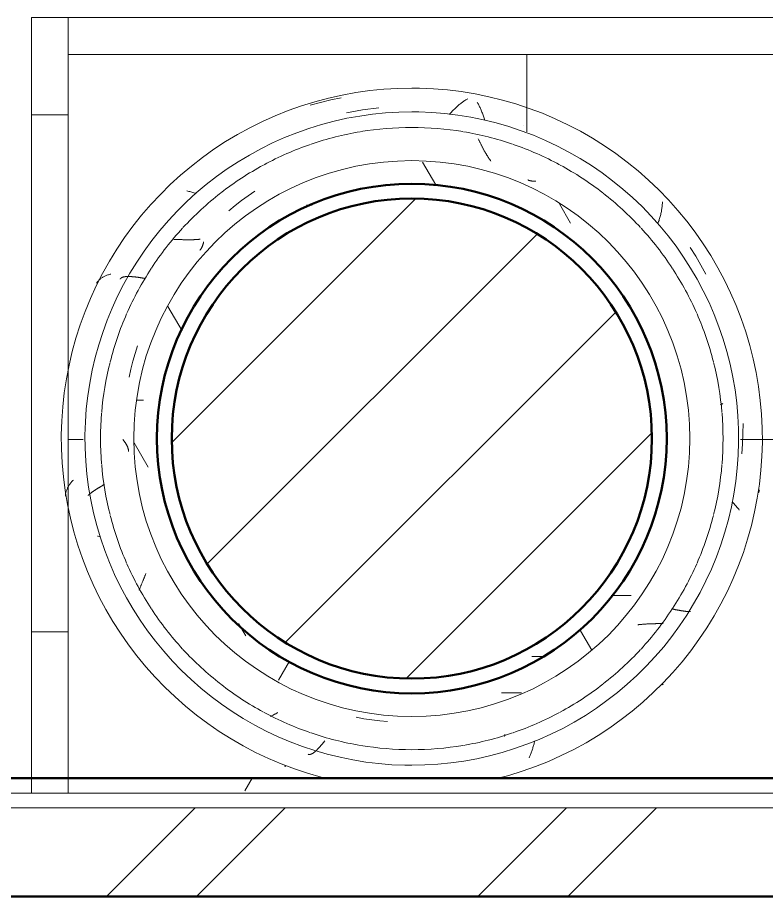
# Model space of a CAD drawing. Header units: millimetres. Extents: x -9358 to 257996, y -67499 to 9117.
# Drawn here: x 34661 to 35675, y 82 to 1272 of the extents above; entities that cross this region are included whole.
import ezdxf

# ---------------------------------------------------------------- set-up
doc = ezdxf.new("R2010")
doc.units = ezdxf.units.MM
doc.header["$LTSCALE"] = 1000
for name, color, linetype, lineweight in [('A-COL-RFC', 8, 'Continuous', 18), ('A-COL-RFC-1', 8, 'Continuous', 9), ('A-COL-RFC-2', 8, 'Continuous', 50), ('A-WAL-CLD', 8, 'Continuous', 9), ('A-WAL-CMU', 8, 'Continuous', 50), ('A-WAL-LOW-20', 8, 'Continuous', 18), ('A-WAL-PAT-1', 8, 'Continuous', 9)]:
    doc.layers.add(name, color=color, linetype=linetype, lineweight=lineweight)
pattern_1 = [(0, (0, 0), (812.8, 203.2), [33.528, -576.072, 33.528, -576.072, -3251.2]), (0, (0, 0), (812.8, 203.2), [-1219.2, 33.528, -1185.672, 33.528, -576.072, -1422.4]), (0, (0, 0), (812.8, 203.2), [-3048, 33.528, -372.872, 33.528, -982.472]), (120, (304.8, 101.6), (-582.3764, 602.3054), [33.528, -576.072, 33.528, -576.072, -3251.2]), (120, (304.8, 101.6), (-582.3764, 602.3054), [-1219.2, 33.528, -1185.672, 33.528, -576.072, -1422.4]), (120, (304.8, 101.6), (-582.3764, 602.3054), [-3048, 33.528, -372.872, 33.528, -982.472]), (240, (406.4, 508), (-230.4236, -805.5054), [33.528, -576.072, 33.528, -576.072, -3251.2]), (240, (406.4, 508), (-230.4236, -805.5054), [-1219.2, 33.528, -1185.672, 33.528, -576.072, -1422.4]), (240, (406.4, 508), (-230.4236, -805.5054), [-3048, 33.528, -372.872, 33.528, -982.472])]

# ---------------------------------------------------------------- blocks, each defined once
blk = doc.blocks.new('Concrete-Round-Column - 650-V44-01-Ground Floor Furniture Plan')
at = {"layer": 'A-COL-RFC-1'}
h = blk.add_hatch(dxfattribs=at)
h.set_pattern_fill('FP_85', color=256, style=0, pattern_type=2)
h.set_pattern_definition([(45, (-35195, -850), (-106.066, 106.066), [])])
h.paths.add_polyline_path([(0, -325), (63.4, -318.8), (124.4, -300.3), (180.6, -270.2), (229.8, -229.8), (270.2, -180.6), (301.6, -120.1), (318.8, -63.4), (325, 0), (318.8, 63.4), (300.3, 124.4), (270.2, 180.6), (229.8, 229.8), (180.6, 270.2), (124.4, 300.3), (63.4, 318.8), (0, 325), (-63.4, 318.8), (-124.4, 300.3), (-180.6, 270.2), (-229.8, 229.8), (-270.2, 180.6), (-300.3, 124.4), (-319, 60.6), (-325, 0), (-318.8, -63.4), (-300.3, -124.4), (-270.2, -180.6), (-229.8, -229.8), (-180.6, -270.2), (-122.7, -300.8), (-63.4, -318.8), (-37.8, -321.3)], flags=0)
at = {"layer": 'A-COL-RFC-2'}
for start, end in [(360, 180), (180, 360)]:
    blk.add_arc((0, 0), 325, start, end, dxfattribs=at)
blk = doc.blocks.new('Walls 158 - Walls 13-1778402-01-Ground Floor Furniture Plan')
at = {"layer": 'A-WAL-PAT-1'}
h = blk.add_hatch(dxfattribs=at)
h.set_pattern_fill('FP_133', color=256, style=0, pattern_type=2)
h.set_pattern_definition([(90, (34450, 700), (-900, 6e-14), [700, -700]), (90, (34000, 0), (-1800, 1e-13), [700, -700]), (0, (34000, 0), (0, 700), [])])
h.paths.add_polyline_path([(34730, 370), (36620, 370), (36620, 1370), (34730, 1370), (34730, 589)], flags=0)
h.paths.add_polyline_path([(35230.1, 406.5), (35158.3, 406.5), (35085.8, 418.6), (35012.6, 444.5), (34951.6, 477.5), (34892.4, 523.9), (34843.8, 576.7), (34803.6, 638.2), (34774.1, 705.5), (34756.1, 776.8), (34750, 850), (34756.1, 923.2), (34775.8, 998.3), (34803.6, 1061.8), (34846.7, 1126.4), (34893.6, 1177.4), (34956.2, 1225), (35016.2, 1257.5), (35090.7, 1282.2), (35159.9, 1293.5), (35231.7, 1293.5), (35304.2, 1281.4), (35373.8, 1257.5), (35438.4, 1222.5), (35498.6, 1175), (35546.2, 1123.3), (35586.4, 1061.8), (35615.9, 994.5), (35633.9, 923.2), (35640, 850), (35632.9, 772.7), (35614.2, 701.7), (35586.4, 638.2), (35546.2, 576.7), (35495.1, 521.6), (35436, 476.2), (35373.8, 442.5), (35299.3, 417.8), (35231.7, 406.5)], flags=0)
h.paths.add_polyline_path([(36178, 406.5), (36118.3, 406.5), (36045.8, 418.6), (35976.2, 442.5), (35911.6, 477.5), (35853.6, 522.6), (35802.6, 578.5), (35763.6, 638.2), (35734.1, 705.5), (35716.1, 776.8), (35710, 850), (35716.1, 923.2), (35735.8, 998.3), (35765.9, 1065.3), (35803.8, 1123.3), (35854.7, 1178.3), (35914, 1223.8), (35976.2, 1257.5), (36050.7, 1282.2), (36119.9, 1293.5), (36191.7, 1293.5), (36264.2, 1281.4), (36333.8, 1257.5), (36402.5, 1219.3), (36458.8, 1174.8), (36506.2, 1123.3), (36546.4, 1061.8), (36575.9, 994.5), (36593.9, 923.2), (36600, 850), (36593.9, 776.8), (36574.2, 701.7), (36546.4, 638.2), (36506.2, 576.7), (36456.4, 522.6), (36396, 476.2), (36333.8, 442.5), (36259.3, 417.8), (36190.1, 406.5)], flags=0)
at = {"layer": 'A-WAL-LOW-20'}
for p, q in [((36620, 1370), (34730, 1370)), ((34730, 1370), (34730, 370))]:
    blk.add_line(p, q, dxfattribs=at)
blk = doc.blocks.new('Walls 163 - Walls 6-1778425-01-Ground Floor Furniture Plan')
at = {"layer": 'A-WAL-PAT-1'}
h = blk.add_hatch(dxfattribs=at)
h.set_pattern_fill('FP_134', color=256, style=0, pattern_type=2)
h.set_pattern_definition([(270, (34280, 439.6), (900, 6e-14), [700, -700]), (270, (34730, 1139.6), (1800, 1e-13), [700, -700]), (180, (34730, 1139.6), (9e-14, -700), [])])
h.paths.add_polyline_path([(34680, 370), (34730, 370), (34730, 1420), (34680, 1420), (34680, 725.9)], flags=0)
at = {"layer": 'A-WAL-LOW-20'}
for p, q in [((34680, 370), (34680, 1420)), ((34680, 1420), (34730, 1420)), ((34730, 1420), (34730, 370))]:
    blk.add_line(p, q, dxfattribs=at)
blk = doc.blocks.new('Walls 164 - Walls 6-1778442-01-Ground Floor Furniture Plan')
at = {"layer": 'A-WAL-PAT-1'}
h = blk.add_hatch(dxfattribs=at)
h.set_pattern_fill('FP_135', color=256, style=0, pattern_type=2)
h.set_pattern_definition([(270, (35494.6, 670), (900, 6e-14), [700, -700]), (270, (35944.6, 1370), (1800, 1e-13), [700, -700]), (180, (35944.6, 1370), (-9e-14, -700), [])])
h.paths.add_polyline_path([(35517.2, 1370), (36670, 1370), (36670, 1420), (34730, 1420), (34730, 1370), (35029.3, 1370)], flags=0)
at = {"layer": 'A-WAL-LOW-20'}
for p, q in [((34730, 1420), (36670, 1420)), ((36670, 1370), (34730, 1370))]:
    blk.add_line(p, q, dxfattribs=at)
blk = doc.blocks.new('FP_132-01-Ground Floor Furniture Plan')
at = {"layer": 'A-WAL-PAT-1'}
for p, q in [((48940, 1480.7), (48940.3, 1480)), ((48940.3, 1480), (48940.7, 1479.2)), ((48940.7, 1479.2), (48941, 1478.5)), ((48941, 1478.5), (48941.4, 1477.8)), ((48941.4, 1477.8), (48941.8, 1477.1)), ((48941.8, 1477.1), (48942.1, 1476.4)), ((48942.1, 1476.4), (48942.5, 1475.7)), ((48942.5, 1475.7), (48942.8, 1474.9)), ((48942.8, 1474.9), (48943.2, 1474.2)), ((48943.2, 1474.2), (48943.5, 1473.5)), ((48943.5, 1473.5), (48943.9, 1472.8)), ((48943.9, 1472.8), (48944.2, 1472.2)), ((48944.2, 1472.2), (48944.6, 1471.5)), ((48944.6, 1471.5), (48944.9, 1470.8)), ((48944.9, 1470.8), (48945.3, 1470.1)), ((48945.3, 1470.1), (48945.6, 1469.4)), ((48945.6, 1469.4), (48946, 1468.8)), ((48946, 1468.8), (48946.3, 1468.1)), ((48946.3, 1468.1), (48946.7, 1467.4)), ((48946.7, 1467.4), (48947, 1466.8)), ((48947, 1466.8), (48947.4, 1466.1)), ((48947.4, 1466.1), (48947.7, 1465.5)), ((48947.7, 1465.5), (48948.1, 1464.8)), ((48948.1, 1464.8), (48948.4, 1464.2)), ((48948.4, 1464.2), (48948.8, 1463.6)), ((48948.8, 1463.6), (48949.1, 1462.9)), ((48949.1, 1462.9), (48949.5, 1462.3)), ((48949.5, 1462.3), (48949.8, 1461.7)), ((48949.8, 1461.7), (48950.2, 1461.1)), ((48950.2, 1461.1), (48950.5, 1460.5)), ((48950.5, 1460.5), (48950.9, 1459.9)), ((48950.9, 1459.9), (48951.2, 1459.3)), ((48951.2, 1459.3), (48951.6, 1458.7)), ((48951.6, 1458.7), (48952, 1458.2)), ((48952, 1458.2), (48952.3, 1457.6)), ((48952.3, 1457.6), (48952.7, 1457)), ((48952.7, 1457), (48953, 1456.5)), ((48953, 1456.5), (48953.4, 1455.9)), ((48953.4, 1455.9), (48953.7, 1455.4)), ((48953.7, 1455.4), (48954.1, 1454.8)), ((48954.1, 1454.8), (48954.4, 1454.3)), ((48954.4, 1454.3), (48954.8, 1453.8)), ((48954.8, 1453.8), (48955.2, 1453.3)), ((48955.2, 1453.3), (48955.5, 1452.8)), ((48955.5, 1452.8), (48955.9, 1452.3)), ((48955.9, 1452.3), (48956.2, 1451.8)), ((48956.2, 1451.8), (48956.6, 1451.3)), ((48956.6, 1451.3), (48957, 1450.8)), ((49006.9, 1425.2), (49007.3, 1425.1)), ((49007.3, 1425.1), (49007.7, 1424.9)), ((49007.7, 1424.9), (49008.1, 1424.7)), ((49008.1, 1424.7), (49008.5, 1424.6)), ((49008.5, 1424.6), (49009, 1424.5)), ((49009, 1424.5), (49009.4, 1424.3)), ((49009.4, 1424.3), (49009.9, 1424.2)), ((49009.9, 1424.2), (49010.3, 1424.1)), ((49010.3, 1424.1), (49010.8, 1424)), ((49010.8, 1424), (49011.2, 1423.9)), ((49011.2, 1423.9), (49011.7, 1423.9)), ((49011.7, 1423.9), (49012.2, 1423.8)), ((49012.2, 1423.8), (49012.6, 1423.7)), ((49012.6, 1423.7), (49013.1, 1423.7)), ((49013.1, 1423.7), (49013.6, 1423.7)), ((49013.6, 1423.7), (49014.1, 1423.6)), ((49014.1, 1423.6), (49014.6, 1423.6)), ((49014.6, 1423.6), (49015.1, 1423.6)), ((49015.1, 1423.6), (49015.6, 1423.6)), ((49015.6, 1423.6), (49016.1, 1423.6)), ((49016.1, 1423.6), (49016.6, 1423.7)), ((49016.6, 1423.7), (49017.2, 1423.7)), ((49017.2, 1423.7), (49017.7, 1423.7)), ((49156.7, 822.9), (49156, 822.9)), ((49157.3, 823), (49156.7, 822.9)), ((49158, 823.1), (49157.3, 823)), ((49158.7, 823.2), (49158, 823.1)), ((49159.4, 823.2), (49158.7, 823.2)), ((49160.1, 823.3), (49159.4, 823.2)), ((49160.8, 823.4), (49160.1, 823.3)), ((49161.5, 823.4), (49160.8, 823.4)), ((49162.2, 823.5), (49161.5, 823.4)), ((49162.9, 823.5), (49162.2, 823.5)), ((49163.6, 823.6), (49162.9, 823.5)), ((49164.3, 823.6), (49163.6, 823.6)), ((49165.1, 823.7), (49164.3, 823.6)), ((49165.8, 823.7), (49165.1, 823.7)), ((49166.5, 823.8), (49165.8, 823.7)), ((49167.3, 823.8), (49166.5, 823.8)), ((49168, 823.9), (49167.3, 823.8)), ((49168.8, 823.9), (49168, 823.9)), ((49169.5, 823.9), (49168.8, 823.9)), ((49170.3, 824), (49169.5, 823.9)), ((49171, 824), (49170.3, 824)), ((49171.8, 824), (49171, 824)), ((49172.6, 824.1), (49171.8, 824)), ((49173.3, 824.1), (49172.6, 824.1)), ((49174.1, 824.1), (49173.3, 824.1)), ((49174.9, 824.2), (49174.1, 824.1)), ((49175.7, 824.2), (49174.9, 824.2)), ((49176.5, 824.2), (49175.7, 824.2)), ((49177.3, 824.3), (49176.5, 824.2)), ((49178.1, 824.3), (49177.3, 824.3)), ((49178.9, 824.3), (49178.1, 824.3)), ((49179.7, 824.3), (49178.9, 824.3)), ((49180.5, 824.4), (49179.7, 824.3)), ((49181.3, 824.4), (49180.5, 824.4)), ((49182.1, 824.4), (49181.3, 824.4)), ((49182.9, 824.4), (49182.1, 824.4)), ((49183.7, 824.5), (49182.9, 824.4)), ((49184.5, 824.5), (49183.7, 824.5)), ((49185.3, 824.5), (49184.5, 824.5)), ((49186.2, 824.6), (49185.3, 824.5)), ((49187, 824.6), (49186.2, 824.6)), ((49187.8, 824.6), (49187, 824.6)), ((49188.6, 824.6), (49187.8, 824.6)), ((49189.5, 824.7), (49188.6, 824.6)), ((49190.3, 824.7), (49189.5, 824.7)), ((48975.7, 672.3), (48975.5, 671.6)), ((48975.9, 673), (48975.7, 672.3)), ((48976.1, 673.7), (48975.9, 673)), ((48976.3, 674.4), (48976.1, 673.7))]:
    blk.add_line(p, q, dxfattribs=at)
blk = doc.blocks.new('FP_133-01-Ground Floor Furniture Plan')
at = {"layer": 'A-WAL-LOW-20', "flags": 128}
blk.add_lwpolyline([(48850, 1549.5), (48831, 1549.2), (48812.1, 1548), (48793.2, 1546.1), (48774.4, 1543.5), (48755.7, 1540.1), (48737.2, 1535.9), (48718.9, 1531.1), (48700.7, 1525.5), (48682.8, 1519.1), (48665.2, 1512.1), (48647.9, 1504.3), (48630.9, 1495.9), (48614.2, 1486.8), (48597.9, 1477.1), (48582, 1466.7), (48566.6, 1455.6), (48551.6, 1444), (48537.1, 1431.8), (48523.1, 1419), (48509.6, 1405.6), (48496.6, 1391.7), (48484.2, 1377.4), (48472.4, 1362.5), (48461.3, 1347.2), (48450.7, 1331.4), (48440.7, 1315.2), (48431.5, 1298.7), (48422.9, 1281.8), (48414.9, 1264.5), (48407.7, 1247), (48401.2, 1229.1), (48395.4, 1211.1), (48390.3, 1192.8), (48386, 1174.3), (48382.4, 1155.7), (48379.5, 1136.9), (48377.4, 1118), (48376.1, 1099.1), (48375.5, 1080.1), (48375.7, 1061.1), (48376.6, 1042.2), (48378.3, 1023.3), (48380.7, 1004.5), (48383.9, 985.7), (48387.9, 967.2), (48392.5, 948.8), (48398, 930.6), (48404.1, 912.6), (48410.9, 894.9), (48418.5, 877.5), (48426.7, 860.4), (48435.7, 843.7), (48445.2, 827.3), (48455.5, 811.3), (48466.3, 795.7), (48477.8, 780.6), (48489.9, 766), (48502.5, 751.8), (48515.7, 738.2), (48529.5, 725.1), (48543.7, 712.5), (48558.4, 700.6), (48573.7, 689.2), (48589.3, 678.5), (48605.4, 668.4), (48621.8, 658.9), (48638.6, 650.1), (48655.8, 642), (48673.3, 634.6), (48691, 627.9), (48709, 621.9), (48727.3, 616.6), (48733.8, 615)], dxfattribs=at)
at = {"layer": 'A-WAL-PAT-1'}
for p, q in [((48754.4, 1536.4), (48740.2, 1533.5)), ((48726.2, 1530.1), (48712.3, 1526.3)), ((48740.2, 1533.5), (48726.2, 1530.1)), ((48545.4, 1410.4), (48546.7, 1410.1)), ((48546.7, 1410.1), (48548.1, 1409.7)), ((48548.1, 1409.7), (48549.5, 1409.3)), ((48549.5, 1409.3), (48550.9, 1408.9)), ((48550.9, 1408.9), (48552.3, 1408.5)), ((48552.3, 1408.5), (48553.7, 1408.1)), ((48553.7, 1408.1), (48555.1, 1407.6)), ((48555.1, 1407.6), (48556.6, 1407.1)), ((48556.6, 1407.1), (48558, 1406.6)), ((48439.3, 1296.9), (48440.4, 1297.2)), ((48440.4, 1297.2), (48441.5, 1297.5)), ((48441.5, 1297.5), (48442.6, 1297.8)), ((48423.3, 1285.3), (48423.7, 1286)), ((48423.7, 1286), (48424.2, 1286.7)), ((48424.2, 1286.7), (48424.7, 1287.4)), ((48424.7, 1287.4), (48425.2, 1288)), ((48425.2, 1288), (48425.7, 1288.6)), ((48425.7, 1288.6), (48426.3, 1289.3)), ((48426.3, 1289.3), (48426.9, 1289.9)), ((48426.9, 1289.9), (48427.5, 1290.5)), ((48427.5, 1290.5), (48428.1, 1291)), ((48428.1, 1291), (48428.8, 1291.6)), ((48428.8, 1291.6), (48429.6, 1292.1)), ((48429.6, 1292.1), (48430.3, 1292.6)), ((48430.3, 1292.6), (48431.1, 1293.1)), ((48431.1, 1293.1), (48431.9, 1293.6)), ((48431.9, 1293.6), (48432.7, 1294.1)), ((48432.7, 1294.1), (48433.6, 1294.5)), ((48433.6, 1294.5), (48434.5, 1295)), ((48434.5, 1295), (48435.4, 1295.4)), ((48435.4, 1295.4), (48436.3, 1295.8)), ((48436.3, 1295.8), (48437.3, 1296.1)), ((48437.3, 1296.1), (48438.3, 1296.5)), ((48438.3, 1296.5), (48439.3, 1296.9)), ((48385.6, 1010.9), (48386.2, 1011.8)), ((48386.2, 1011.8), (48386.8, 1012.6)), ((48386.8, 1012.6), (48387.4, 1013.5)), ((48387.4, 1013.5), (48388.1, 1014.4)), ((48388.1, 1014.4), (48388.8, 1015.3)), ((48388.8, 1015.3), (48389.5, 1016.2)), ((48389.5, 1016.2), (48390.3, 1017.1)), ((48390.3, 1017.1), (48391, 1018)), ((48391, 1018), (48391.9, 1018.8)), ((48381.1, 998.9), (48381.2, 999.7)), ((48381.2, 999.7), (48381.4, 1000.5)), ((48381.4, 1000.5), (48381.5, 1001.4)), ((48381.5, 1001.4), (48381.7, 1002.2)), ((48381.7, 1002.2), (48382, 1003.1)), ((48382, 1003.1), (48382.2, 1003.9)), ((48382.2, 1003.9), (48382.5, 1004.8)), ((48382.5, 1004.8), (48382.9, 1005.6)), ((48382.9, 1005.6), (48383.3, 1006.5)), ((48383.3, 1006.5), (48383.7, 1007.4)), ((48383.7, 1007.4), (48384.1, 1008.2)), ((48384.1, 1008.2), (48384.6, 1009.1)), ((48384.6, 1009.1), (48385.1, 1010)), ((48385.1, 1010), (48385.6, 1010.9)), ((48381, 997.2), (48381.1, 998)), ((48381.1, 998), (48381.1, 998.9)), ((48425.6, 942.6), (48424.4, 943)), ((48426.8, 942.2), (48425.6, 942.6)), ((48428.1, 941.8), (48426.8, 942.2)), ((48678.6, 631.3), (48677.7, 631.6)), ((48679.4, 631), (48678.6, 631.3))]:
    blk.add_line(p, q, dxfattribs=at)
blk = doc.blocks.new('FP_134-01-Ground Floor Furniture Plan')
at = {"layer": 'A-WAL-LOW-20', "flags": 128}
blk.add_lwpolyline([(48966.4, 615), (48981.1, 618.9), (48999.3, 624.5), (49017.2, 630.9), (49034.8, 637.9), (49052.1, 645.7), (49069.1, 654.1), (49085.8, 663.2), (49102.1, 672.9), (49117.9, 683.3), (49133.4, 694.4), (49148.4, 706), (49162.9, 718.2), (49176.9, 731), (49190.4, 744.4), (49203.4, 758.3), (49215.8, 772.6), (49227.6, 787.5), (49238.7, 802.8), (49249.3, 818.6), (49259.3, 834.8), (49268.5, 851.3), (49277.1, 868.2), (49285.1, 885.5), (49292.3, 903), (49298.8, 920.9), (49304.6, 938.9), (49309.7, 957.2), (49314, 975.7), (49317.6, 994.3), (49320.5, 1013.1), (49322.6, 1032), (49323.9, 1050.9), (49324.5, 1069.9), (49324.3, 1088.9), (49323.4, 1107.8), (49321.7, 1126.7), (49319.3, 1145.5), (49316.1, 1164.3), (49312.1, 1182.8), (49307.5, 1201.2), (49302, 1219.4), (49295.9, 1237.4), (49289.1, 1255.1), (49281.5, 1272.5), (49273.3, 1289.6), (49264.3, 1306.3), (49254.8, 1322.7), (49244.5, 1338.7), (49233.7, 1354.3), (49222.2, 1369.4), (49210.1, 1384), (49197.5, 1398.2), (49184.3, 1411.8), (49170.5, 1424.9), (49156.3, 1437.5), (49141.5, 1449.4), (49126.3, 1460.8), (49110.7, 1471.5), (49094.6, 1481.6), (49078.2, 1491.1), (49061.4, 1499.9), (49044.2, 1508), (49026.7, 1515.4), (49009, 1522.1), (48991, 1528.1), (48972.7, 1533.4), (48954.3, 1537.9), (48935.7, 1541.7), (48917, 1544.8), (48898.1, 1547.1), (48879.2, 1548.6), (48860.2, 1549.4), (48850, 1549.5)], dxfattribs=at)
at = {"layer": 'A-WAL-PAT-1'}
for p, q in [((48924.8, 1534.7), (48925.7, 1535.2)), ((48909.5, 1522.9), (48910.4, 1523.8)), ((48910.4, 1523.8), (48911.4, 1524.6)), ((48911.4, 1524.6), (48912.4, 1525.5)), ((48912.4, 1525.5), (48913.3, 1526.3)), ((48913.3, 1526.3), (48914.3, 1527.2)), ((48914.3, 1527.2), (48915.2, 1527.9)), ((48915.2, 1527.9), (48916.2, 1528.7)), ((48916.2, 1528.7), (48917.1, 1529.5)), ((48917.1, 1529.5), (48918.1, 1530.2)), ((48918.1, 1530.2), (48919.1, 1530.9)), ((48919.1, 1530.9), (48920, 1531.6)), ((48920, 1531.6), (48921, 1532.3)), ((48921, 1532.3), (48921.9, 1532.9)), ((48921.9, 1532.9), (48922.9, 1533.5)), ((48922.9, 1533.5), (48923.8, 1534.1)), ((48923.8, 1534.1), (48924.8, 1534.7)), ((48938.3, 1530.7), (48938.9, 1529.7)), ((48938.9, 1529.7), (48939.5, 1528.7)), ((48939.5, 1528.7), (48940.1, 1527.6)), ((48940.1, 1527.6), (48940.7, 1526.6)), ((48940.7, 1526.6), (48941.3, 1525.5)), ((48941.3, 1525.5), (48941.8, 1524.3)), ((48941.8, 1524.3), (48942.4, 1523.2)), ((48901, 1514), (48901.9, 1515)), ((48901.9, 1515), (48902.9, 1516.1)), ((48902.9, 1516.1), (48903.8, 1517.1)), ((48903.8, 1517.1), (48904.7, 1518.1)), ((48904.7, 1518.1), (48905.7, 1519.1)), ((48905.7, 1519.1), (48906.6, 1520.1)), ((48906.6, 1520.1), (48907.6, 1521)), ((48907.6, 1521), (48908.5, 1522)), ((48908.5, 1522), (48909.5, 1522.9)), ((48942.4, 1523.2), (48942.9, 1522)), ((48942.9, 1522), (48943.5, 1520.8)), ((48943.5, 1520.8), (48944, 1519.5)), ((48944, 1519.5), (48944.5, 1518.3)), ((48944.5, 1518.3), (48945, 1517)), ((48945, 1517), (48945.5, 1515.7)), ((48945.5, 1515.7), (48946, 1514.4)), ((48946, 1514.4), (48946.5, 1513)), ((48946.5, 1513), (48947, 1511.6)), ((48947, 1511.6), (48947.5, 1510.2)), ((48947.5, 1510.2), (48947.9, 1508.8)), ((48947.9, 1508.8), (48948.4, 1507.4)), ((48948.4, 1507.4), (48948.8, 1506)), ((49189.2, 1393.3), (49189.1, 1392.1)), ((49189.3, 1395.5), (49189.2, 1394.4)), ((49189.2, 1394.4), (49189.2, 1393.3)), ((49187.5, 1381.1), (49187.2, 1379.8)), ((49187.8, 1382.4), (49187.5, 1381.1)), ((49188, 1383.7), (49187.8, 1382.4)), ((49188.2, 1384.9), (49188, 1383.7)), ((49188.4, 1386.2), (49188.2, 1384.9)), ((49188.6, 1387.4), (49188.4, 1386.2)), ((49188.8, 1388.6), (49188.6, 1387.4)), ((49188.9, 1389.8), (49188.8, 1388.6)), ((49189, 1391), (49188.9, 1389.8)), ((49189.1, 1392.1), (49189, 1391)), ((49184.1, 1368.8), (49183.6, 1367.4)), ((49184.6, 1370.3), (49184.1, 1368.8)), ((49185, 1371.7), (49184.6, 1370.3)), ((49185.4, 1373), (49185, 1371.7)), ((49185.8, 1374.4), (49185.4, 1373)), ((49186.2, 1375.8), (49185.8, 1374.4)), ((49186.5, 1377.1), (49186.2, 1375.8)), ((49186.9, 1378.5), (49186.5, 1377.1)), ((49187.2, 1379.8), (49186.9, 1378.5)), ((49183.6, 1367.4), (49183.1, 1366)), ((49234.3, 1322), (49226.9, 1333.9)), ((49241.3, 1309.9), (49234.3, 1322)), ((49247.9, 1297.6), (49241.3, 1309.9)), ((49298.3, 1081.7), (49298.4, 1095.5)), ((49297.8, 1068), (49298.3, 1081.7)), ((49296.9, 1054.4), (49297.8, 1068)), ((49319.8, 1002.6), (49319.5, 1001.8)), ((49320.1, 1003.3), (49319.8, 1002.6)), ((49320.3, 1004.1), (49320.1, 1003.3)), ((49320.5, 1004.9), (49320.3, 1004.1)), ((49320.6, 1005.7), (49320.5, 1004.9)), ((49283.6, 989.4), (49284.5, 988.4)), ((49284.5, 988.4), (49285.5, 987.4)), ((49285.5, 987.4), (49286.4, 986.4)), ((49286.4, 986.4), (49287.4, 985.3)), ((49287.4, 985.3), (49288.3, 984.3)), ((49288.3, 984.3), (49289.2, 983.3)), ((49289.2, 983.3), (49290, 982.3)), ((49290, 982.3), (49290.9, 981.3)), ((49290.9, 981.3), (49291.7, 980.3)), ((49291.7, 980.3), (49292.5, 979.2)), ((49292.5, 979.2), (49293.3, 978.2)), ((49189.7, 742), (49189.1, 741.5)), ((49190.3, 742.6), (49189.7, 742)), ((49013.7, 655.4), (49013.3, 654.2)), ((49014, 656.7), (49013.7, 655.4)), ((49014.4, 657.9), (49014, 656.7)), ((49014.7, 659.2), (49014.4, 657.9)), ((49015.1, 660.5), (49014.7, 659.2)), ((49015.4, 661.8), (49015.1, 660.5)), ((49015.7, 663.1), (49015.4, 661.8)), ((49016, 664.4), (49015.7, 663.1)), ((49016.3, 665.7), (49016, 664.4)), ((49009.4, 643.9), (49009, 642.8)), ((49009.9, 645), (49009.4, 643.9)), ((49010.4, 646), (49009.9, 645)), ((49010.8, 647.2), (49010.4, 646)), ((49011.2, 648.3), (49010.8, 647.2)), ((49011.7, 649.4), (49011.2, 648.3)), ((49012.1, 650.6), (49011.7, 649.4)), ((49012.5, 651.8), (49012.1, 650.6)), ((49012.9, 653), (49012.5, 651.8)), ((49013.3, 654.2), (49012.9, 653))]:
    blk.add_line(p, q, dxfattribs=at)
blk = doc.blocks.new('FP_135-01-Ground Floor Furniture Plan')
at = {"layer": 'A-WAL-PAT-1'}
for p, q in [((48637.7, 1410), (48628.5, 1403.8)), ((48619.5, 1397.3), (48610.7, 1390.5)), ((48628.5, 1403.8), (48619.5, 1397.3)), ((48610.7, 1390.5), (48602.1, 1383.5)), ((48561, 1344.7), (48561.7, 1344.7)), ((48561.7, 1344.7), (48562.3, 1344.8)), ((48562.3, 1344.8), (48563, 1344.8)), ((48563, 1344.8), (48563.6, 1344.9)), ((48527.7, 1344.6), (48528.5, 1344.6)), ((48528.5, 1344.6), (48529.4, 1344.6)), ((48529.4, 1344.6), (48530.2, 1344.6)), ((48530.2, 1344.6), (48531, 1344.6)), ((48531, 1344.6), (48531.8, 1344.5)), ((48531.8, 1344.5), (48532.6, 1344.5)), ((48532.6, 1344.5), (48533.5, 1344.5)), ((48533.5, 1344.5), (48534.3, 1344.5)), ((48534.3, 1344.5), (48535.1, 1344.5)), ((48535.1, 1344.5), (48535.9, 1344.4)), ((48535.9, 1344.4), (48536.7, 1344.4)), ((48536.7, 1344.4), (48537.5, 1344.4)), ((48537.5, 1344.4), (48538.3, 1344.4)), ((48538.3, 1344.4), (48539.1, 1344.4)), ((48539.1, 1344.4), (48539.9, 1344.3)), ((48539.9, 1344.3), (48540.7, 1344.3)), ((48540.7, 1344.3), (48541.5, 1344.3)), ((48541.5, 1344.3), (48542.2, 1344.3)), ((48542.2, 1344.3), (48543, 1344.3)), ((48543, 1344.3), (48543.8, 1344.3)), ((48543.8, 1344.3), (48544.6, 1344.3)), ((48544.6, 1344.3), (48545.3, 1344.3)), ((48545.3, 1344.3), (48546.1, 1344.2)), ((48546.1, 1344.2), (48546.8, 1344.2)), ((48546.8, 1344.2), (48547.6, 1344.2)), ((48547.6, 1344.2), (48548.3, 1344.2)), ((48548.3, 1344.2), (48549.1, 1344.2)), ((48549.1, 1344.2), (48549.8, 1344.2)), ((48549.8, 1344.2), (48550.6, 1344.3)), ((48550.6, 1344.3), (48551.3, 1344.3)), ((48551.3, 1344.3), (48552, 1344.3)), ((48552, 1344.3), (48552.7, 1344.3)), ((48552.7, 1344.3), (48553.5, 1344.3)), ((48553.5, 1344.3), (48554.2, 1344.3)), ((48554.2, 1344.3), (48554.9, 1344.3)), ((48554.9, 1344.3), (48555.6, 1344.4)), ((48555.6, 1344.4), (48556.3, 1344.4)), ((48556.3, 1344.4), (48557, 1344.4)), ((48557, 1344.4), (48557.7, 1344.5)), ((48557.7, 1344.5), (48558.3, 1344.5)), ((48558.3, 1344.5), (48559, 1344.5)), ((48559, 1344.5), (48559.7, 1344.6)), ((48559.7, 1344.6), (48560.4, 1344.6)), ((48560.4, 1344.6), (48561, 1344.7)), ((48565, 1332.4), (48565.2, 1332.8)), ((48565.2, 1332.8), (48565.4, 1333.2)), ((48565.4, 1333.2), (48565.7, 1333.6)), ((48565.7, 1333.6), (48565.9, 1334.1)), ((48565.9, 1334.1), (48566.1, 1334.5)), ((48566.1, 1334.5), (48566.3, 1334.9)), ((48566.3, 1334.9), (48566.5, 1335.4)), ((48566.5, 1335.4), (48566.6, 1335.8)), ((48566.6, 1335.8), (48566.8, 1336.3)), ((48566.8, 1336.3), (48567, 1336.7)), ((48567, 1336.7), (48567.1, 1337.2)), ((48567.1, 1337.2), (48567.3, 1337.7)), ((48567.3, 1337.7), (48567.4, 1338.1)), ((48567.4, 1338.1), (48567.5, 1338.6)), ((48567.5, 1338.6), (48567.7, 1339.1)), ((48567.7, 1339.1), (48567.8, 1339.7)), ((48567.8, 1339.7), (48567.9, 1340.2)), ((48567.9, 1340.2), (48568, 1340.7)), ((48568, 1340.7), (48568.1, 1341.2)), ((48563.1, 1329.9), (48563.4, 1330.2)), ((48563.4, 1330.2), (48563.7, 1330.6)), ((48563.7, 1330.6), (48564, 1330.9)), ((48564, 1330.9), (48564.2, 1331.3)), ((48564.2, 1331.3), (48564.5, 1331.7)), ((48564.5, 1331.7), (48564.7, 1332)), ((48564.7, 1332), (48565, 1332.4)), ((48475.4, 1190.2), (48472.4, 1179.6)), ((48478.6, 1200.7), (48475.4, 1190.2)), ((48472.4, 1179.6), (48469.8, 1168.9)), ((48469.8, 1168.9), (48467.5, 1158.2)), ((48459.1, 1073.3), (48458.7, 1073.7)), ((48459.5, 1072.8), (48459.1, 1073.3)), ((48459.8, 1072.3), (48459.5, 1072.8)), ((48460.2, 1071.9), (48459.8, 1072.3)), ((48460.6, 1071.4), (48460.2, 1071.9)), ((48460.9, 1071), (48460.6, 1071.4)), ((48461.3, 1070.5), (48460.9, 1071)), ((48461.6, 1070.1), (48461.3, 1070.5)), ((48461.9, 1069.6), (48461.6, 1070.1)), ((48462.3, 1069.2), (48461.9, 1069.6)), ((48462.6, 1068.7), (48462.3, 1069.2)), ((48462.9, 1068.3), (48462.6, 1068.7)), ((48463.1, 1067.8), (48462.9, 1068.3)), ((48463.4, 1067.4), (48463.1, 1067.8)), ((48463.7, 1066.9), (48463.4, 1067.4)), ((48463.9, 1066.5), (48463.7, 1066.9)), ((48464.2, 1066), (48463.9, 1066.5)), ((48464.4, 1065.6), (48464.2, 1066)), ((48464.6, 1065.1), (48464.4, 1065.6)), ((48464.8, 1064.7), (48464.6, 1065.1)), ((48465, 1064.2), (48464.8, 1064.7)), ((48465.2, 1063.8), (48465, 1064.2)), ((48465.4, 1063.4), (48465.2, 1063.8)), ((48465.5, 1062.9), (48465.4, 1063.4)), ((48465.7, 1062.5), (48465.5, 1062.9)), ((48465.8, 1062), (48465.7, 1062.5)), ((48466, 1061.6), (48465.8, 1062)), ((48466.1, 1061.1), (48466, 1061.6)), ((48466.2, 1060.7), (48466.1, 1061.1)), ((48466.3, 1060.2), (48466.2, 1060.7)), ((48466.4, 1059.8), (48466.3, 1060.2)), ((48466.5, 1059.3), (48466.4, 1059.8)), ((48466.5, 1058.9), (48466.5, 1059.3)), ((48466.6, 1058.4), (48466.5, 1058.9)), ((48466.6, 1058), (48466.6, 1058.4)), ((48466.6, 1057.5), (48466.6, 1058)), ((48485.2, 880.2), (48485.5, 881)), ((48485.5, 881), (48485.8, 881.7)), ((48485.8, 881.7), (48486.1, 882.4)), ((48486.1, 882.4), (48486.4, 883.2)), ((48486.4, 883.2), (48486.7, 883.9)), ((48486.7, 883.9), (48487, 884.6)), ((48487, 884.6), (48487.3, 885.3)), ((48487.3, 885.3), (48487.6, 886)), ((48487.6, 886), (48487.9, 886.7)), ((48487.9, 886.7), (48488.2, 887.5)), ((48488.2, 887.5), (48488.5, 888.2)), ((48488.5, 888.2), (48488.7, 888.9)), ((48488.7, 888.9), (48489, 889.6)), ((48489, 889.6), (48489.3, 890.3)), ((48489.3, 890.3), (48489.6, 891)), ((48489.6, 891), (48489.8, 891.6)), ((48489.8, 891.6), (48490.1, 892.3)), ((48480.8, 869.7), (48481.1, 870.5)), ((48481.1, 870.5), (48481.4, 871.3)), ((48481.4, 871.3), (48481.8, 872)), ((48481.8, 872), (48482.1, 872.8)), ((48482.1, 872.8), (48482.4, 873.5)), ((48482.4, 873.5), (48482.7, 874.3)), ((48482.7, 874.3), (48483, 875)), ((48483, 875), (48483.3, 875.8)), ((48483.3, 875.8), (48483.6, 876.5)), ((48483.6, 876.5), (48484, 877.3)), ((48484, 877.3), (48484.3, 878)), ((48484.3, 878), (48484.6, 878.8)), ((48484.6, 878.8), (48484.9, 879.5)), ((48484.9, 879.5), (48485.2, 880.2)), ((48665.8, 702.4), (48665.1, 702)), ((48666.5, 702.8), (48665.8, 702.4)), ((48667.2, 703.2), (48666.5, 702.8)), ((48667.9, 703.6), (48667.2, 703.2)), ((48668.6, 704), (48667.9, 703.6)), ((48659.3, 698.9), (48658.5, 698.5)), ((48660, 699.3), (48659.3, 698.9)), ((48660.7, 699.7), (48660, 699.3)), ((48661.5, 700.1), (48660.7, 699.7)), ((48662.2, 700.5), (48661.5, 700.1)), ((48662.9, 700.9), (48662.2, 700.5)), ((48663.6, 701.2), (48662.9, 700.9)), ((48664.3, 701.6), (48663.6, 701.2)), ((48665.1, 702), (48664.3, 701.6)), ((48774.5, 697.6), (48785.1, 695.6)), ((48785.1, 695.6), (48795.8, 694)), ((48795.8, 694), (48806.5, 692.7)), ((48806.5, 692.7), (48817.2, 691.7))]:
    blk.add_line(p, q, dxfattribs=at)
blk = doc.blocks.new('FP_136-01-Ground Floor Furniture Plan')
at = {"layer": 'A-WAL-LOW-20', "flags": 128}
blk.add_lwpolyline([(48850, 1517.4), (48832.3, 1517), (48814.6, 1516), (48797, 1514.2), (48779.5, 1511.7), (48762.1, 1508.6), (48744.8, 1504.7), (48727.7, 1500.2), (48710.8, 1494.9), (48694.2, 1489), (48677.7, 1482.5), (48661.6, 1475.3), (48645.7, 1467.4), (48630.2, 1458.9), (48615, 1449.8), (48600.2, 1440.1), (48585.8, 1429.8), (48571.8, 1419), (48558.3, 1407.6), (48545.2, 1395.7), (48532.6, 1383.2), (48520.6, 1370.3), (48509, 1356.9), (48498, 1343), (48487.6, 1328.7), (48477.7, 1314), (48468.5, 1299), (48459.8, 1283.5), (48451.8, 1267.7), (48444.4, 1251.7), (48437.7, 1235.3), (48431.6, 1218.7), (48426.2, 1201.8), (48421.4, 1184.8), (48417.4, 1167.6), (48414, 1150.2), (48411.4, 1132.7), (48409.4, 1115.1), (48408.2, 1097.5), (48407.6, 1079.8), (48407.8, 1062.1), (48408.7, 1044.4), (48410.2, 1026.8), (48412.5, 1009.2), (48415.5, 991.8), (48419.2, 974.5), (48423.5, 957.3), (48428.6, 940.4), (48434.3, 923.6), (48440.7, 907.1), (48447.7, 890.9), (48455.4, 875), (48463.7, 859.3), (48472.7, 844.1), (48482.2, 829.2), (48492.3, 814.6), (48503, 800.6), (48514.3, 786.9), (48526.1, 773.7), (48538.4, 761), (48551.2, 748.8), (48564.5, 737.1), (48578.2, 725.9), (48592.4, 715.4), (48607, 705.3), (48621.9, 695.9), (48637.3, 687.1), (48653, 678.9), (48669, 671.3), (48685.3, 664.4), (48701.8, 658.2), (48718.6, 652.6), (48735.6, 647.7), (48752.8, 643.4), (48770.1, 639.9), (48787.6, 637), (48805.1, 634.9), (48822.8, 633.4), (48840.4, 632.7), (48850, 632.6)], dxfattribs=at)
at = {"layer": 'A-WAL-PAT-1'}
for p, q in [((48783.4, 1519.9), (48761.6, 1516.1)), ((48805.5, 1522.6), (48783.4, 1519.9)), ((48455.3, 1290.9), (48455.4, 1291.1)), ((48455.4, 1291.1), (48455.5, 1291.3)), ((48455.5, 1291.3), (48455.6, 1291.4)), ((48455.6, 1291.4), (48455.8, 1291.6)), ((48455.8, 1291.6), (48455.9, 1291.7)), ((48455.9, 1291.7), (48456, 1291.9)), ((48456, 1291.9), (48456.2, 1292)), ((48456.2, 1292), (48456.3, 1292.2)), ((48456.3, 1292.2), (48456.5, 1292.3)), ((48456.5, 1292.3), (48456.7, 1292.4)), ((48456.7, 1292.4), (48456.9, 1292.6)), ((48456.9, 1292.6), (48457, 1292.7)), ((48457, 1292.7), (48457.2, 1292.8)), ((48457.2, 1292.8), (48457.4, 1292.9)), ((48457.4, 1292.9), (48457.6, 1293)), ((48457.6, 1293), (48457.9, 1293.1)), ((48457.9, 1293.1), (48458.1, 1293.2)), ((48458.1, 1293.2), (48458.3, 1293.3)), ((48458.3, 1293.3), (48458.5, 1293.4)), ((48458.5, 1293.4), (48458.8, 1293.5)), ((48458.8, 1293.5), (48459, 1293.6)), ((48459, 1293.6), (48459.3, 1293.7)), ((48459.3, 1293.7), (48459.6, 1293.8)), ((48459.6, 1293.8), (48459.8, 1293.8)), ((48459.8, 1293.8), (48460.1, 1293.9)), ((48460.1, 1293.9), (48460.4, 1294)), ((48460.4, 1294), (48460.7, 1294)), ((48460.7, 1294), (48461, 1294.1)), ((48461, 1294.1), (48461.3, 1294.1)), ((48461.3, 1294.1), (48461.6, 1294.2)), ((48461.6, 1294.2), (48461.9, 1294.2)), ((48461.9, 1294.2), (48462.2, 1294.3)), ((48462.2, 1294.3), (48462.6, 1294.3)), ((48462.6, 1294.3), (48462.9, 1294.3)), ((48462.9, 1294.3), (48463.2, 1294.4)), ((48463.2, 1294.4), (48463.6, 1294.4)), ((48463.6, 1294.4), (48463.9, 1294.4)), ((48463.9, 1294.4), (48464.3, 1294.4)), ((48464.3, 1294.4), (48464.7, 1294.5)), ((48464.7, 1294.5), (48465, 1294.5)), ((48465, 1294.5), (48465.4, 1294.5)), ((48465.4, 1294.5), (48465.8, 1294.5)), ((48465.8, 1294.5), (48466.2, 1294.5)), ((48466.2, 1294.5), (48466.6, 1294.5)), ((48466.6, 1294.5), (48467, 1294.5)), ((48467, 1294.5), (48467.4, 1294.5)), ((48467.4, 1294.5), (48467.8, 1294.5)), ((48467.8, 1294.5), (48468.2, 1294.4)), ((48468.2, 1294.4), (48468.6, 1294.4)), ((48468.6, 1294.4), (48469, 1294.4)), ((48469, 1294.4), (48469.4, 1294.4)), ((48469.4, 1294.4), (48469.9, 1294.4)), ((48469.9, 1294.4), (48470.3, 1294.3)), ((48470.3, 1294.3), (48470.7, 1294.3)), ((48470.7, 1294.3), (48471.2, 1294.3)), ((48471.2, 1294.3), (48471.6, 1294.2)), ((48471.6, 1294.2), (48472.1, 1294.2)), ((48472.1, 1294.2), (48472.5, 1294.2)), ((48472.5, 1294.2), (48473, 1294.1)), ((48473, 1294.1), (48473.4, 1294.1)), ((48473.4, 1294.1), (48473.9, 1294)), ((48473.9, 1294), (48474.4, 1294)), ((48474.4, 1294), (48474.8, 1293.9)), ((48474.8, 1293.9), (48475.3, 1293.9)), ((48475.3, 1293.9), (48475.8, 1293.8)), ((48475.8, 1293.8), (48476.2, 1293.7)), ((48476.2, 1293.7), (48476.7, 1293.7)), ((48476.7, 1293.7), (48477.2, 1293.6)), ((48477.2, 1293.6), (48477.7, 1293.6)), ((48477.7, 1293.6), (48478.2, 1293.5)), ((48478.2, 1293.5), (48478.7, 1293.4)), ((48478.7, 1293.4), (48479.2, 1293.3)), ((48479.2, 1293.3), (48479.6, 1293.3)), ((48479.6, 1293.3), (48480.1, 1293.2)), ((48480.1, 1293.2), (48480.6, 1293.1)), ((48480.6, 1293.1), (48481.1, 1293.1)), ((48481.1, 1293.1), (48481.6, 1293)), ((48481.6, 1293), (48482.1, 1292.9)), ((48482.1, 1292.9), (48482.6, 1292.8)), ((48482.6, 1292.8), (48483.1, 1292.7)), ((48483.1, 1292.7), (48483.6, 1292.7)), ((48483.6, 1292.7), (48484.1, 1292.6)), ((48484.1, 1292.6), (48484.6, 1292.5)), ((48484.6, 1292.5), (48485.1, 1292.4)), ((48485.1, 1292.4), (48485.6, 1292.3)), ((48485.6, 1292.3), (48486.1, 1292.3)), ((48486.1, 1292.3), (48486.6, 1292.2)), ((48486.6, 1292.2), (48487.1, 1292.1)), ((48487.1, 1292.1), (48487.6, 1292)), ((48487.6, 1292), (48488.1, 1291.9)), ((48488.1, 1291.9), (48488.6, 1291.8)), ((48488.6, 1291.8), (48489.1, 1291.8)), ((48489.1, 1291.8), (48489.6, 1291.7)), ((48431.5, 1011.4), (48431.9, 1011.7)), ((48431.9, 1011.7), (48432.4, 1011.9)), ((48432.4, 1011.9), (48432.8, 1012.2)), ((48432.8, 1012.2), (48433.2, 1012.4)), ((48433.2, 1012.4), (48433.7, 1012.7)), ((48433.7, 1012.7), (48434.1, 1012.9)), ((48413.4, 999.5), (48413.7, 999.8)), ((48413.7, 999.8), (48414, 1000)), ((48414, 1000), (48414.3, 1000.2)), ((48414.3, 1000.2), (48414.6, 1000.5)), ((48414.6, 1000.5), (48414.9, 1000.7)), ((48414.9, 1000.7), (48415.2, 1001)), ((48415.2, 1001), (48415.5, 1001.2)), ((48415.5, 1001.2), (48415.9, 1001.5)), ((48415.9, 1001.5), (48416.2, 1001.7)), ((48416.2, 1001.7), (48416.5, 1002)), ((48416.5, 1002), (48416.9, 1002.2)), ((48416.9, 1002.2), (48417.2, 1002.5)), ((48417.2, 1002.5), (48417.6, 1002.7)), ((48417.6, 1002.7), (48417.9, 1003)), ((48417.9, 1003), (48418.3, 1003.3)), ((48418.3, 1003.3), (48418.7, 1003.5)), ((48418.7, 1003.5), (48419, 1003.8)), ((48419, 1003.8), (48419.4, 1004)), ((48419.4, 1004), (48419.8, 1004.3)), ((48419.8, 1004.3), (48420.2, 1004.5)), ((48420.2, 1004.5), (48420.5, 1004.8)), ((48420.5, 1004.8), (48420.9, 1005)), ((48420.9, 1005), (48421.3, 1005.3)), ((48421.3, 1005.3), (48421.7, 1005.5)), ((48421.7, 1005.5), (48422.1, 1005.8)), ((48422.1, 1005.8), (48422.5, 1006.1)), ((48422.5, 1006.1), (48422.9, 1006.3)), ((48422.9, 1006.3), (48423.3, 1006.6)), ((48423.3, 1006.6), (48423.8, 1006.8)), ((48423.8, 1006.8), (48424.2, 1007.1)), ((48424.2, 1007.1), (48424.6, 1007.3)), ((48424.6, 1007.3), (48425, 1007.6)), ((48425, 1007.6), (48425.4, 1007.9)), ((48425.4, 1007.9), (48425.9, 1008.1)), ((48425.9, 1008.1), (48426.3, 1008.4)), ((48426.3, 1008.4), (48426.7, 1008.6)), ((48426.7, 1008.6), (48427.1, 1008.9)), ((48427.1, 1008.9), (48427.6, 1009.1)), ((48427.6, 1009.1), (48428, 1009.4)), ((48428, 1009.4), (48428.4, 1009.6)), ((48428.4, 1009.6), (48428.9, 1009.9)), ((48428.9, 1009.9), (48429.3, 1010.2)), ((48429.3, 1010.2), (48429.7, 1010.4)), ((48429.7, 1010.4), (48430.2, 1010.7)), ((48430.2, 1010.7), (48430.6, 1010.9)), ((48430.6, 1010.9), (48431.1, 1011.2)), ((48431.1, 1011.2), (48431.5, 1011.4)), ((48411.9, 998.1), (48412.1, 998.3)), ((48412.1, 998.3), (48412.4, 998.5)), ((48412.4, 998.5), (48412.6, 998.8)), ((48412.6, 998.8), (48412.9, 999)), ((48412.9, 999), (48413.2, 999.3)), ((48413.2, 999.3), (48413.4, 999.5)), ((48722.7, 654.5), (48722.4, 654.2)), ((48723, 654.8), (48722.7, 654.5)), ((48723.3, 655.2), (48723, 654.8)), ((48723.6, 655.5), (48723.3, 655.2)), ((48723.9, 655.8), (48723.6, 655.5)), ((48724.2, 656.1), (48723.9, 655.8)), ((48724.5, 656.4), (48724.2, 656.1)), ((48724.8, 656.8), (48724.5, 656.4)), ((48725.1, 657.1), (48724.8, 656.8)), ((48725.4, 657.5), (48725.1, 657.1)), ((48725.7, 657.8), (48725.4, 657.5)), ((48726, 658.2), (48725.7, 657.8)), ((48726.3, 658.5), (48726, 658.2)), ((48726.6, 658.9), (48726.3, 658.5)), ((48726.9, 659.2), (48726.6, 658.9)), ((48727.2, 659.6), (48726.9, 659.2)), ((48727.5, 659.9), (48727.2, 659.6)), ((48727.8, 660.3), (48727.5, 659.9)), ((48728.1, 660.7), (48727.8, 660.3)), ((48728.5, 661.1), (48728.1, 660.7)), ((48728.8, 661.4), (48728.5, 661.1)), ((48729.1, 661.8), (48728.8, 661.4)), ((48729.4, 662.2), (48729.1, 661.8)), ((48729.7, 662.6), (48729.4, 662.2)), ((48730, 663), (48729.7, 662.6)), ((48730.3, 663.4), (48730, 663)), ((48730.6, 663.7), (48730.3, 663.4)), ((48730.9, 664.1), (48730.6, 663.7)), ((48731.2, 664.5), (48730.9, 664.1)), ((48731.5, 664.9), (48731.2, 664.5)), ((48731.9, 665.3), (48731.5, 664.9)), ((48732.2, 665.7), (48731.9, 665.3)), ((48710, 647.4), (48709.8, 647.5)), ((48710.2, 647.4), (48710, 647.4)), ((48710.4, 647.3), (48710.2, 647.4)), ((48710.6, 647.3), (48710.4, 647.3)), ((48710.8, 647.3), (48710.6, 647.3)), ((48711, 647.3), (48710.8, 647.3)), ((48711.2, 647.3), (48711, 647.3)), ((48711.4, 647.3), (48711.2, 647.3)), ((48711.6, 647.3), (48711.4, 647.3)), ((48711.8, 647.3), (48711.6, 647.3)), ((48712.1, 647.3), (48711.8, 647.3)), ((48712.3, 647.3), (48712.1, 647.3)), ((48712.5, 647.4), (48712.3, 647.3)), ((48712.7, 647.4), (48712.5, 647.4)), ((48713, 647.5), (48712.7, 647.4)), ((48713.2, 647.5), (48713, 647.5)), ((48713.4, 647.6), (48713.2, 647.5)), ((48713.6, 647.7), (48713.4, 647.6)), ((48713.9, 647.8), (48713.6, 647.7)), ((48714.1, 647.9), (48713.9, 647.8)), ((48714.4, 648), (48714.1, 647.9)), ((48714.6, 648.1), (48714.4, 648)), ((48714.8, 648.2), (48714.6, 648.1)), ((48715.1, 648.3), (48714.8, 648.2)), ((48715.3, 648.5), (48715.1, 648.3)), ((48715.6, 648.6), (48715.3, 648.5)), ((48715.8, 648.7), (48715.6, 648.6)), ((48716.1, 648.9), (48715.8, 648.7)), ((48716.3, 649.1), (48716.1, 648.9)), ((48716.6, 649.2), (48716.3, 649.1)), ((48716.9, 649.4), (48716.6, 649.2)), ((48717.1, 649.6), (48716.9, 649.4)), ((48717.4, 649.8), (48717.1, 649.6)), ((48717.7, 650), (48717.4, 649.8)), ((48717.9, 650.2), (48717.7, 650)), ((48718.2, 650.4), (48717.9, 650.2)), ((48718.5, 650.6), (48718.2, 650.4)), ((48718.7, 650.8), (48718.5, 650.6)), ((48719, 651), (48718.7, 650.8)), ((48719.3, 651.3), (48719, 651)), ((48719.6, 651.5), (48719.3, 651.3)), ((48719.8, 651.8), (48719.6, 651.5)), ((48720.1, 652), (48719.8, 651.8)), ((48720.4, 652.3), (48720.1, 652)), ((48720.7, 652.5), (48720.4, 652.3)), ((48721, 652.8), (48720.7, 652.5)), ((48721.3, 653.1), (48721, 652.8)), ((48721.5, 653.4), (48721.3, 653.1)), ((48721.8, 653.6), (48721.5, 653.4)), ((48722.1, 653.9), (48721.8, 653.6)), ((48722.4, 654.2), (48722.1, 653.9))]:
    blk.add_line(p, q, dxfattribs=at)
blk = doc.blocks.new('FP_137-01-Ground Floor Furniture Plan')
at = {"layer": 'A-WAL-LOW-20', "flags": 128}
blk.add_lwpolyline([(48850, 632.6), (48867.7, 633), (48885.4, 634), (48903, 635.8), (48920.5, 638.3), (48937.9, 641.4), (48955.2, 645.3), (48972.3, 649.8), (48989.2, 655.1), (49005.8, 661), (49022.3, 667.5), (49038.4, 674.7), (49054.3, 682.6), (49069.8, 691.1), (49085, 700.2), (49099.8, 709.9), (49114.2, 720.2), (49128.2, 731), (49141.7, 742.4), (49154.8, 754.3), (49167.4, 766.8), (49179.4, 779.7), (49191, 793.1), (49202, 807), (49212.4, 821.3), (49222.3, 836), (49231.5, 851), (49240.2, 866.5), (49248.2, 882.3), (49255.6, 898.3), (49262.3, 914.7), (49268.4, 931.3), (49273.8, 948.2), (49278.6, 965.2), (49282.6, 982.4), (49286, 999.8), (49288.6, 1017.3), (49290.6, 1034.9), (49291.8, 1052.5), (49292.4, 1070.2), (49292.2, 1087.9), (49291.3, 1105.6), (49289.8, 1123.2), (49287.5, 1140.8), (49284.5, 1158.2), (49280.8, 1175.5), (49276.5, 1192.7), (49271.4, 1209.6), (49265.7, 1226.4), (49259.3, 1242.9), (49252.3, 1259.1), (49244.6, 1275), (49236.3, 1290.7), (49227.3, 1305.9), (49217.8, 1320.8), (49207.7, 1335.4), (49197, 1349.4), (49185.7, 1363.1), (49173.9, 1376.3), (49161.6, 1389), (49148.8, 1401.2), (49135.5, 1412.9), (49121.8, 1424.1), (49107.6, 1434.6), (49093, 1444.7), (49078.1, 1454.1), (49062.7, 1462.9), (49047, 1471.1), (49031, 1478.7), (49014.7, 1485.6), (48998.2, 1491.8), (48981.4, 1497.4), (48964.4, 1502.3), (48947.2, 1506.6), (48929.9, 1510.1), (48912.4, 1513), (48894.9, 1515.1), (48877.2, 1516.6), (48859.6, 1517.3), (48850, 1517.4)], dxfattribs=at)
at = {"layer": 'A-WAL-PAT-1'}
for p, q in [((49001.1, 1498.8), (49001.3, 1498.7)), ((49268.4, 1121), (49268, 1120.8)), ((49268.8, 1121.3), (49268.4, 1121)), ((49269.3, 1121.5), (49268.8, 1121.3)), ((49269.7, 1121.7), (49269.3, 1121.5)), ((49270.1, 1121.9), (49269.7, 1121.7)), ((49270.5, 1122.2), (49270.1, 1121.9)), ((49271, 1122.4), (49270.5, 1122.2)), ((49203.1, 844.1), (49202.6, 844.3)), ((49203.6, 844), (49203.1, 844.1)), ((49204.1, 843.9), (49203.6, 844)), ((49204.6, 843.8), (49204.1, 843.9)), ((49205.1, 843.7), (49204.6, 843.8)), ((49205.6, 843.6), (49205.1, 843.7)), ((49206.1, 843.5), (49205.6, 843.6)), ((49206.6, 843.4), (49206.1, 843.5)), ((49207.1, 843.3), (49206.6, 843.4)), ((49207.6, 843.2), (49207.1, 843.3)), ((49208.1, 843.1), (49207.6, 843.2)), ((49208.6, 843), (49208.1, 843.1)), ((49209.1, 842.9), (49208.6, 843)), ((49209.6, 842.8), (49209.1, 842.9)), ((49210.1, 842.7), (49209.6, 842.8)), ((49210.6, 842.6), (49210.1, 842.7)), ((49211.1, 842.6), (49210.6, 842.6)), ((49211.6, 842.5), (49211.1, 842.6)), ((49212, 842.4), (49211.6, 842.5)), ((49212.5, 842.3), (49212, 842.4)), ((49213, 842.2), (49212.5, 842.3)), ((49213.5, 842.1), (49213, 842.2)), ((49214, 842), (49213.5, 842.1)), ((49214.5, 841.9), (49214, 842)), ((49214.9, 841.9), (49214.5, 841.9)), ((49215.4, 841.8), (49214.9, 841.9)), ((49215.9, 841.7), (49215.4, 841.8)), ((49216.3, 841.6), (49215.9, 841.7)), ((49216.8, 841.6), (49216.3, 841.6)), ((49217.3, 841.5), (49216.8, 841.6)), ((49217.7, 841.4), (49217.3, 841.5)), ((49218.2, 841.4), (49217.7, 841.4)), ((49218.6, 841.3), (49218.2, 841.4)), ((49219.1, 841.3), (49218.6, 841.3)), ((49219.5, 841.2), (49219.1, 841.3)), ((49220, 841.1), (49219.5, 841.2)), ((49220.4, 841.1), (49220, 841.1)), ((49220.8, 841), (49220.4, 841.1)), ((49221.3, 841), (49220.8, 841)), ((49221.7, 841), (49221.3, 841)), ((49222.1, 840.9), (49221.7, 841)), ((49222.5, 840.9), (49222.1, 840.9)), ((49223, 840.8), (49222.5, 840.9)), ((49223.4, 840.8), (49223, 840.8)), ((49223.8, 840.8), (49223.4, 840.8)), ((49224.2, 840.8), (49223.8, 840.8)), ((49224.6, 840.8), (49224.2, 840.8)), ((49225, 840.7), (49224.6, 840.8)), ((49225.3, 840.7), (49225, 840.7)), ((49225.7, 840.7), (49225.3, 840.7)), ((49226.1, 840.7), (49225.7, 840.7)), ((49226.5, 840.7), (49226.1, 840.7)), ((49226.8, 840.7), (49226.5, 840.7)), ((49227.2, 840.7), (49226.8, 840.7))]:
    blk.add_line(p, q, dxfattribs=at)
blk = doc.blocks.new('Walls 303 - Walls 78-2881533-01-Ground Floor Furniture Plan')
at = {"layer": 'A-WAL-PAT-1'}
h = blk.add_hatch(dxfattribs=at)
h.set_pattern_fill('FP_153', color=256, style=0, pattern_type=2)
h.set_pattern_definition([(0, (13655, 225), (528.32, 132.08), [43.586, -352.654, 43.586, -352.654, -2113.28]), (0, (13655, 225), (528.32, 132.08), [-792.48, 43.586, -748.894, 43.586, -352.654, -924.56]), (0, (13655, 225), (528.32, 132.08), [-1981.2, 43.586, -220.574, 43.586, -616.814]), (120, (13853.12, 291.04), (-378.54464, 391.49854), [43.586, -352.654, 43.586, -2465.934]), (120, (13853.12, 291.04), (-378.54464, 391.49854), [-439.826, -352.654, 43.586, -748.894, -1320.8]), (120, (13853.12, 291.04), (-378.54464, 391.49854), [-1584.96, 43.586, -352.654, 43.586, -880.974]), (120, (13853.12, 291.04), (-378.54464, 391.49854), [-2024.786, -220.574, 43.586, -616.814]), (240, (13919.16, 555.2), (-149.77536, -523.57854), [43.586, -352.654, 43.586, -2465.934]), (240, (13919.16, 555.2), (-149.77536, -523.57854), [-439.826, -352.654, 43.586, -748.894, -1320.8]), (240, (13919.16, 555.2), (-149.77536, -523.57854), [-1584.96, 43.586, -352.654, 43.586, -880.974]), (240, (13919.16, 555.2), (-149.77536, -523.57854), [-2024.786, -220.574, 43.586, -616.814])])
h.paths.add_polyline_path([(48850, 698.7), (48918.4, 705.3), (48978.7, 721.4), (49038.1, 749.1), (49091.9, 786.7), (49138.3, 833.1), (49175.9, 886.9), (49203.6, 946.3), (49220.7, 1011.6), (49226.3, 1075), (49220.6, 1140.3), (49203.6, 1203.7), (49175.9, 1263.1), (49138.3, 1316.9), (49091.9, 1363.3), (49038.1, 1400.9), (48974.4, 1429.8), (48913.4, 1445.7), (48845, 1450.9), (48784.7, 1445.6), (48721.3, 1428.6), (48661.9, 1400.9), (48608.1, 1363.3), (48561.3, 1316.3), (48524.1, 1263.1), (48495.1, 1199), (48479, 1135.6), (48473.7, 1075), (48479.4, 1009.7), (48496.4, 946.3), (48524.1, 886.9), (48566.4, 828.5), (48608.1, 786.7), (48661.9, 749.1), (48725.6, 720.2), (48784.7, 704.4), (48812.2, 702)], flags=0)
h.paths.add_polyline_path([(48818.2, 731.5), (48755.6, 743.2), (48696.2, 766.2), (48642.1, 799.7), (48593.1, 845.2), (48556.7, 893.4), (48527, 954.9), (48510.9, 1011.6), (48505, 1075), (48511.1, 1139.2), (48529, 1201.1), (48558.1, 1258.5), (48597.3, 1309.5), (48645.3, 1352.3), (48700.3, 1385.4), (48760.4, 1407.7), (48823.4, 1418.5), (48881.8, 1418.5), (48944.4, 1406.8), (49003.8, 1383.8), (49058, 1350.3), (49106.9, 1304.8), (49143.3, 1256.6), (49171.8, 1199.4), (49189.4, 1135.6), (49195, 1075), (49188.9, 1010.8), (49171, 948.9), (49141.9, 891.5), (49102.7, 840.5), (49054.7, 797.7), (48999.7, 764.6), (48939.6, 742.3), (48876.6, 731.5), (48823.4, 731.5)], flags=0)
at = {"layer": 'A-WAL-LOW-20'}
for radius, start, end in [(421.3, 99.5537, 108.8969), (421.3, 90, 99.4507), (421.3, 80.5493, 90), (421.3, 71.1031, 80.4463), (421.3, 109.0157, 118.3528), (421.3, 61.6472, 70.9843), (376.3, 90, 270), (421.3, 118.4764, 127.8394), (376.3, 270, 90), (421.3, 52.1606, 61.5236), (421.3, 127.9342, 137.329), (421.3, 42.671, 52.0658), (421.3, 137.4275, 146.7831), (421.3, 33.2169, 42.5725), (421.3, 146.8923, 156.2656), (421.3, 23.7344, 33.1077), (421.3, 156.3949, 165.7104), (421.3, 14.2896, 23.6051), (421.3, 165.8484, 175.2043), (421.3, 4.7957, 14.1516), (421.3, 175.3125, 184.6875), (421.3, 355.3125, 4.6875), (421.3, 184.7957, 194.1516), (421.3, 345.8484, 355.2043), (421.3, 194.2896, 203.6051), (421.3, 336.3949, 345.7104), (421.3, 203.7344, 213.1077), (421.3, 326.8923, 336.2656), (421.3, 213.2169, 222.5725), (421.3, 317.4275, 326.7831), (421.3, 222.671, 232.0658), (421.3, 307.9342, 317.329), (421.3, 232.1606, 241.5236), (421.3, 298.4764, 307.8394), (421.3, 241.6472, 250.9843), (421.3, 289.0157, 298.3528), (421.3, 251.1031, 260.4463), (421.3, 279.5537, 288.8969), (421.3, 260.5493, 270), (421.3, 270, 279.4507)]:
    blk.add_arc((48850, 1075), radius, start, end, dxfattribs=at)
for name in ['FP_133-01-Ground Floor Furniture Plan', 'FP_134-01-Ground Floor Furniture Plan', 'FP_136-01-Ground Floor Furniture Plan', 'FP_137-01-Ground Floor Furniture Plan', 'FP_132-01-Ground Floor Furniture Plan', 'FP_135-01-Ground Floor Furniture Plan']:
    blk.add_blockref(name, (0, 0), dxfattribs=at)
blk = doc.blocks.new('G')
at = {"layer": 'A-WAL-PAT-1'}
h = blk.add_hatch(dxfattribs=at)
h.set_pattern_fill('FP_2', color=256, style=0, pattern_type=2)
h.set_pattern_definition(pattern_1)
h.paths.add_polyline_path([(35226.8, 506.5), (35289.4, 518.2), (35348.8, 541.2), (35402.9, 574.7), (35450, 617.6), (35488.9, 669.4), (35518, 729.9), (35534.1, 786.6), (35540, 850), (35520, 850), (35513.8, 786.6), (35495.3, 725.6), (35465.2, 669.4), (35424.8, 620.2), (35375.6, 579.8), (35317.7, 549.2), (35258.4, 531.2), (35195, 525), (35131.6, 531.2), (35070.6, 549.7), (35014.4, 579.8), (34965.2, 620.2), (34924.8, 669.4), (34893.4, 729.9), (34876.2, 786.6), (34870, 850), (34850, 850), (34855.9, 786.6), (34873.3, 725.4), (34901.7, 668.4), (34940, 617.6), (34987.1, 574.7), (35041.2, 541.2), (35100.6, 518.2), (35163.2, 506.5)], flags=0)
h = blk.add_hatch(dxfattribs=at)
h.set_pattern_fill('FP_2', color=256, style=0, pattern_type=2)
h.set_pattern_definition(pattern_1)
h.paths.add_polyline_path([(36620, 370), (36620, 390), (33850, 390), (33850, 370), (36600, 370)], flags=0)
h = blk.add_hatch(dxfattribs=at)
h.set_pattern_fill('FP_1', color=256, style=0, pattern_type=2)
h.set_pattern_definition([(45, (0, 0), (-251.447, 251.447), []), (45, (0, 381), (-251.447, 251.447), [])])
h.paths.add_polyline_path([(36480, 230), (36480, 350), (34450, 350), (34450, 230), (35525.9, 230)], flags=0)
at = {"layer": 'A-WAL-CLD'}
for p, q in [((36620, 370), (33850, 370)), ((36600, 350), (34450, 350))]:
    blk.add_line(p, q, dxfattribs=at)
at = {"layer": 'A-WAL-CMU'}
for p, q in [((36640, 390), (33810, 390)), ((34450, 230), (36480, 230))]:
    blk.add_line(p, q, dxfattribs=at)
for start, end in [(360, 180), (180, 360)]:
    blk.add_arc((35195, 850), 345, start, end, dxfattribs=at)
at = {"layer": 'A-COL-RFC'}
blk.add_blockref('Concrete-Round-Column - 650-V44-01-Ground Floor Furniture Plan', (35195, 850), dxfattribs=at)
at = {"layer": 'A-WAL-LOW-20'}
for name, p in [('Walls 163 - Walls 6-1778425-01-Ground Floor Furniture Plan', (0, 0)), ('Walls 164 - Walls 6-1778442-01-Ground Floor Furniture Plan', (0, 0)), ('Walls 158 - Walls 13-1778402-01-Ground Floor Furniture Plan', (0, 0)), ('Walls 303 - Walls 78-2881533-01-Ground Floor Furniture Plan', (-13655, -225))]:
    blk.add_blockref(name, p, dxfattribs=at)

msp = doc.modelspace()

# ---------------------------------------------------------------- block references
msp.add_blockref('G', (0, -148.1))

doc.saveas('drawing.dxf')
